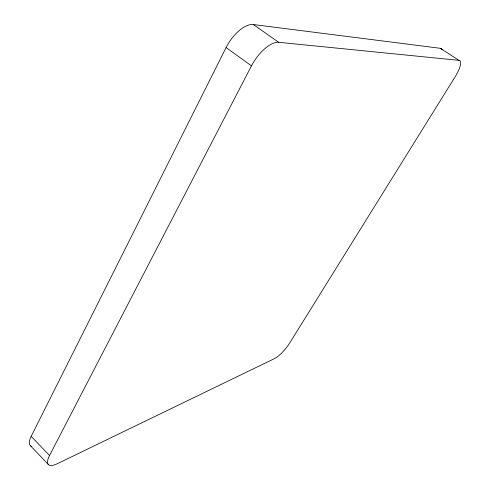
<?xml version="1.0" encoding="UTF-8"?>
<svg xmlns="http://www.w3.org/2000/svg" width="490" height="490" viewBox="0 0 490 490"><rect width="100%" height="100%" fill="white"/><g stroke="black" fill="none" stroke-linecap="round" stroke-linejoin="round"><path stroke-width="0.73" d="M31.189 436.351L226.111 47.536A27.618 13.12 -55.7 0 1 253.324 24.531L440.388 48.314L458.94 60.343A19.061 5.433 -55.4 0 1 455.143 76.783L289.688 343.006A16.06 4.202 -49.8 0 1 274.523 358.582L57.183 463.779A23.594 7.926 -44.6 0 1 49.539 455.492L31.189 436.351A23.336 8.397 -44.1 0 0 31.201 446.231M49.539 455.492L251.462 65.874A27.985 12.446 -55.3 0 1 278.694 42.299L458.94 60.343M253.324 24.531L278.694 42.299M226.111 47.536L251.462 65.874M30.288 445.575L48.394 464.569M440.388 48.314A18.89 5.782 -55.8 0 1 442.084 49.845"/></g></svg>
